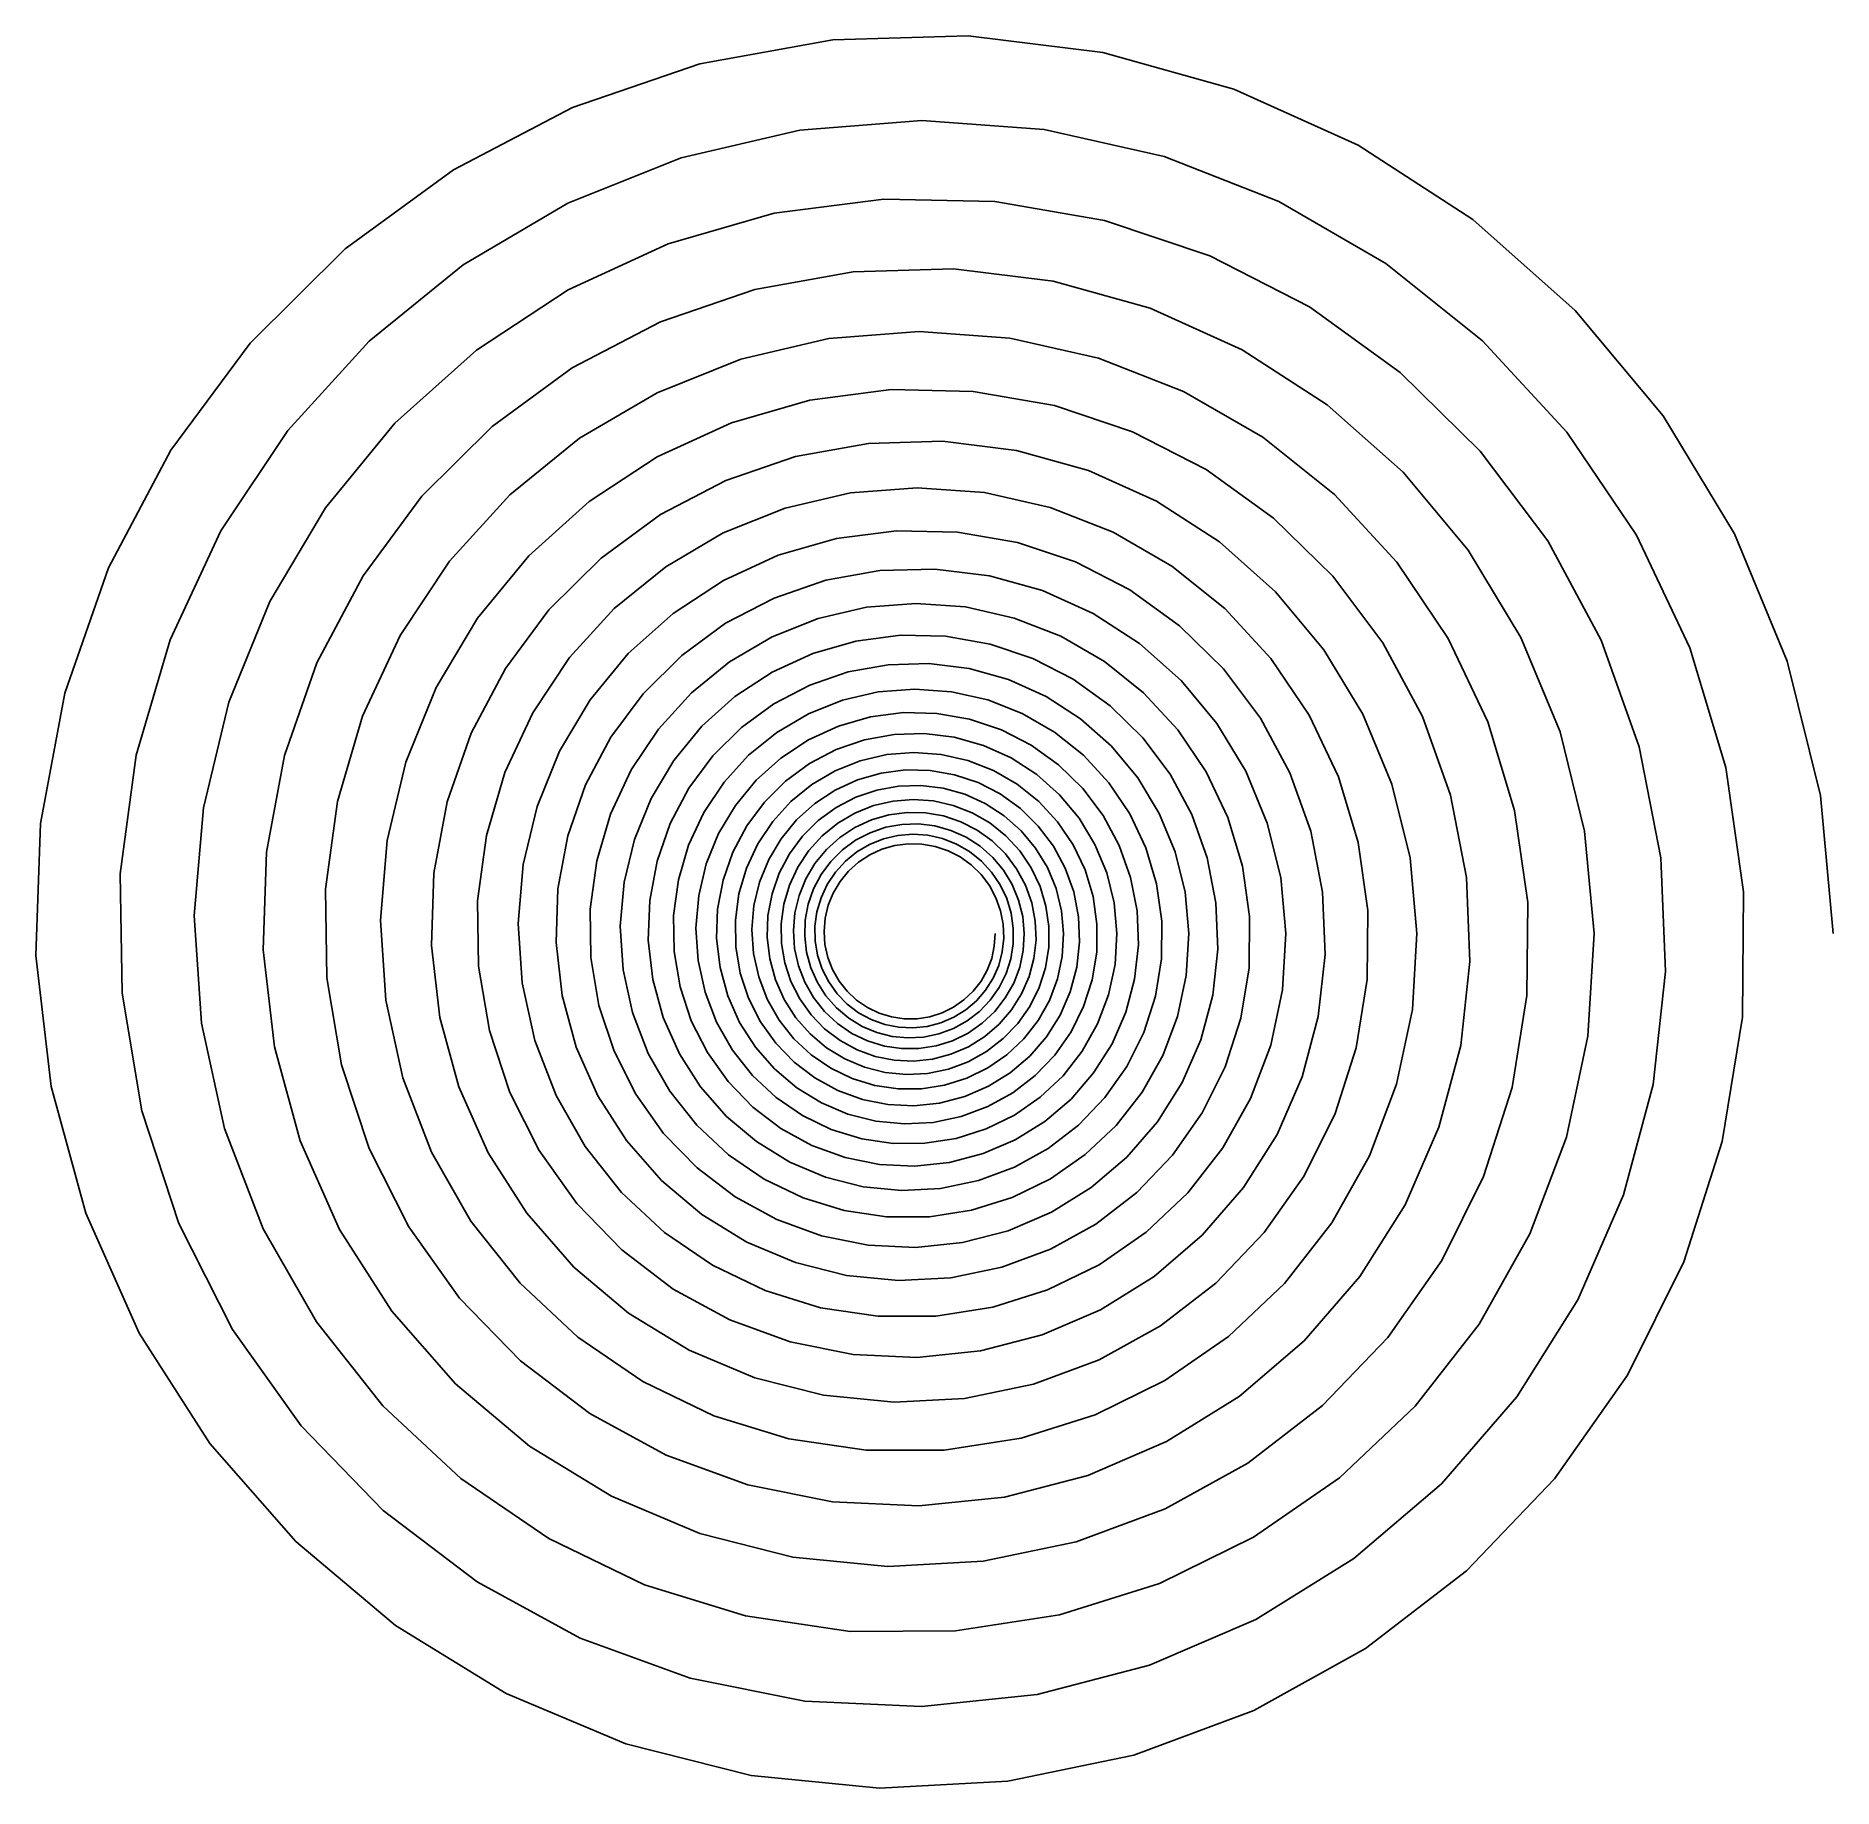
# Model space of a CAD drawing. Header units: metres. Extents: x 392 to 819, y 197 to 614.
import ezdxf

# ---------------------------------------------------------------- set-up
doc = ezdxf.new("R2010")
doc.units = ezdxf.units.M

msp = doc.modelspace()

# ---------------------------------------------------------------- linework, layer by layer
for p, q in [((581.24536, 612.65674), (549.6329, 606.9282)), ((613.4369, 613.5735), (581.24536, 612.65674)), ((645.4777, 609.63434), (613.4369, 613.5735)), ((676.638, 600.9056), (645.4777, 609.63434)), ((549.6329, 606.9282), (519.3126, 596.54065)), ((706.20435, 587.5628), (676.638, 600.9056)), ((519.3126, 596.54065), (490.96518, 581.7517)), ((573.40686, 591.14795), (545.1252, 584.5398)), ((602.4298, 593.438), (573.40686, 591.14795)), ((631.53735, 591.337), (602.4298, 593.438)), ((660.0673, 584.8716), (631.53735, 591.337)), ((733.4963, 569.8874), (706.20435, 587.5628)), ((490.96518, 581.7517), (465.22296, 562.91736)), ((545.1252, 584.5398), (518.22217, 573.78394)), ((687.36786, 574.16797), (660.0673, 584.8716)), ((518.22217, 573.78394), (493.30002, 559.1438)), ((593.4057, 574.75836), (567.3061, 571.37225)), ((619.78125, 574.18384), (593.4057, 574.75836)), ((645.83374, 569.6426), (619.78125, 574.18384)), ((712.81165, 559.44916), (687.36786, 574.16797)), ((567.3061, 571.37225), (542.0719, 564.12115)), ((670.9686, 561.21893), (645.83374, 569.6426)), ((757.88165, 548.26074), (733.4963, 569.8874)), ((465.22296, 562.91736), (442.65662, 540.48364)), ((542.0719, 564.12115), (518.2706, 553.1878)), ((694.6096, 549.0858), (670.9686, 561.21893)), ((493.30002, 559.1438), (470.91388, 540.9695)), ((586.1071, 557.48315), (562.6964, 553.24023)), ((609.9467, 558.16266), (586.1071, 557.48315)), ((633.6748, 555.2461), (609.9467, 558.16266)), ((735.8107, 541.031), (712.81165, 559.44916)), ((518.2706, 553.1878), (496.4345, 538.8375)), ((562.6964, 553.24023), (540.24286, 545.5471)), ((656.75085, 548.7826), (633.6748, 555.2461)), ((678.6466, 538.90204), (656.75085, 548.7826)), ((716.2113, 533.50165), (694.6096, 549.0858)), ((778.7916, 523.15594), (757.88165, 548.26074)), ((540.24286, 545.5471), (519.2503, 534.59454)), ((601.79504, 543.2511), (580.302, 541.55457)), ((623.3507, 541.6958), (601.79504, 543.2511)), ((442.65662, 540.48364), (423.76196, 514.97577)), ((470.91388, 540.9695), (451.55862, 519.6897)), ((496.4345, 538.8375), (477.04855, 521.4116)), ((580.302, 541.55457), (559.35815, 536.6602)), ((644.4789, 536.9085), (623.3507, 541.6958)), ((698.8578, 525.8131), (678.6466, 538.90204)), ((755.83, 519.3146), (735.8107, 541.031)), ((519.2503, 534.59454), (500.1872, 520.6462)), ((559.35815, 536.6602), (539.4351, 528.6943)), ((664.69666, 528.9825), (644.4789, 536.9085)), ((735.2726, 514.8042), (716.2113, 533.50165)), ((539.4351, 528.6943), (520.9793, 517.85187)), ((575.7844, 526.9094), (557.0976, 521.53906)), ((595.11285, 529.4176), (575.7844, 526.9094)), ((614.64514, 528.99274), (595.11285, 529.4176)), ((633.93823, 525.6304), (614.64514, 528.99274)), ((683.5394, 518.08307), (664.69666, 528.9825)), ((652.55237, 519.3927), (633.93823, 525.6304)), ((716.91693, 509.79785), (698.8578, 525.8131)), ((795.7336, 495.12756), (778.7916, 523.15594)), ((451.55862, 519.6897), (435.65805, 495.8012)), ((477.04855, 521.4116), (460.54028, 501.31967)), ((500.1872, 520.6462), (483.476, 504.0323)), ((520.9793, 517.85187), (504.40164, 504.39233)), ((557.0976, 521.53906), (539.4715, 513.4418)), ((670.0598, 510.4082), (652.55237, 519.3927)), ((700.5717, 504.44406), (683.5394, 518.08307)), ((772.3995, 494.77835), (755.83, 519.3146)), ((423.76196, 514.97577), (408.94928, 486.98627)), ((539.4715, 513.4418), (523.3012, 502.8142)), ((572.37714, 513.48315), (555.74915, 507.78638)), ((589.7134, 516.6248), (572.37714, 513.48315)), ((607.3676, 517.12775), (589.7134, 516.6248)), ((624.9393, 514.9677), (607.3676, 517.12775)), ((642.0281, 510.181), (624.9393, 514.9677)), ((751.3473, 493.40408), (735.2726, 514.8042)), ((658.24274, 502.8639), (642.0281, 510.181)), ((686.0577, 498.86755), (670.0598, 510.4082)), ((732.4024, 491.20676), (716.91693, 509.79785)), ((555.74915, 507.78638), (540.203, 499.67587)), ((585.42377, 504.8302), (569.9136, 501.2074)), ((601.34045, 506.08487), (585.42377, 504.8302)), ((617.3033, 504.9315), (601.34045, 506.08487)), ((632.9492, 501.38467), (617.3033, 504.9315)), ((460.54028, 501.31967), (447.26947, 479.02927)), ((483.476, 504.0323), (469.484, 485.1419)), ((504.40164, 504.39233), (490.06873, 488.63327)), ((523.3012, 502.8142), (508.94513, 489.9088)), ((569.9136, 501.2074), (555.15906, 495.30988)), ((647.9208, 495.5136), (632.9492, 501.38467)), ((673.21014, 493.17075), (658.24274, 502.8639)), ((715.3976, 488.36237), (700.5717, 504.44406)), ((540.203, 499.67587), (526.0857, 489.34686)), ((700.17377, 485.02173), (686.0577, 498.86755)), ((435.65805, 495.8012), (423.5558, 469.85767)), ((555.15906, 495.30988), (541.49084, 487.28214)), ((582.08575, 493.9867), (568.24634, 490.01245)), ((596.3991, 495.8413), (582.08575, 493.9867)), ((610.8637, 495.5239), (596.3991, 495.8413)), ((625.15076, 493.0312), (610.8637, 495.5239)), ((638.9343, 488.40936), (625.15076, 493.0312)), ((661.87354, 487.44098), (647.9208, 495.5136)), ((686.5837, 481.31064), (673.21014, 493.17075)), ((764.0552, 469.77527), (751.3473, 493.40408)), ((785.1255, 467.967), (772.3995, 494.77835)), ((808.30286, 464.79938), (795.7336, 495.12756)), ((490.06873, 488.63327), (478.29404, 470.94223)), ((508.94513, 489.9088), (496.72043, 475.02942)), ((526.0857, 489.34686), (513.71, 477.04388)), ((568.24634, 490.01245), (555.19244, 484.01868)), ((651.8983, 481.75342), (638.9343, 488.40936)), ((674.4859, 477.3394), (661.87354, 487.44098)), ((727.66876, 470.19232), (715.3976, 488.36237)), ((744.94934, 470.4505), (732.4024, 491.20676)), ((408.94928, 486.98627), (398.5345, 457.16092)), ((469.484, 485.1419), (458.51514, 464.41412)), ((541.49084, 487.28214), (529.2132, 477.31616)), ((555.19244, 484.01868), (543.2159, 476.15088)), ((579.56335, 484.04504), (567.2485, 479.82916)), ((592.4026, 486.36865), (579.56335, 484.04504)), ((605.4766, 486.738), (592.4026, 486.36865)), ((618.489, 485.1353), (605.4766, 486.738)), ((631.1433, 481.5875), (618.489, 485.1353)), ((712.0784, 469.1742), (700.17377, 485.02173)), ((447.26947, 479.02927), (437.52136, 455.05585)), ((567.2485, 479.82916), (555.7343, 473.82556)), ((643.14984, 476.16595), (631.1433, 481.5875)), ((663.74365, 473.20502), (651.8983, 481.75342)), ((698.0513, 467.5431), (686.5837, 481.31064)), ((496.72043, 475.02942), (486.89313, 458.52167)), ((513.71, 477.04388), (503.34793, 463.05505)), ((529.2132, 477.31616), (518.59784, 465.64725)), ((543.2159, 476.15088), (532.58276, 466.59613)), ((577.7371, 474.9547), (566.8096, 470.58987)), ((589.2239, 477.6349), (577.7371, 474.9547)), ((601.0112, 478.56125), (589.2239, 477.6349)), ((612.83234, 477.7043), (601.0112, 478.56125)), ((624.4184, 475.07495), (612.83234, 477.7043)), ((635.50433, 470.72464), (624.4184, 475.07495)), ((654.23206, 468.98526), (643.14984, 476.16595)), ((685.464, 465.4292), (674.4859, 477.3394)), ((478.29404, 470.94223), (469.33215, 451.7293)), ((555.7343, 473.82556), (545.27795, 466.17883)), ((566.8096, 470.58987), (556.68616, 464.64728)), ((597.3501, 470.9762), (586.74976, 469.60522)), ((608.0619, 470.73862), (597.3501, 470.9762)), ((618.6418, 468.8901), (608.0619, 470.73862)), ((645.83594, 464.74384), (635.50433, 470.72464)), ((674.1955, 462.94952), (663.74365, 473.20502)), ((754.2582, 447.99103), (744.94934, 470.4505)), ((423.5558, 469.85767), (415.5075, 442.45627)), ((532.58276, 466.59613), (523.52747, 455.579)), ((545.27795, 466.17883), (536.11096, 457.06995)), ((576.50024, 466.66446), (566.8321, 462.22803)), ((586.74976, 469.60522), (576.50024, 466.66446)), ((628.84845, 465.46503), (618.6418, 468.8901)), ((664.1338, 460.19992), (654.23206, 468.98526)), ((707.3428, 452.17215), (698.0513, 467.5431)), ((721.48987, 451.6761), (712.0784, 469.1742)), ((737.0936, 450.3374), (727.66876, 470.19232)), ((773.0909, 444.44473), (764.0552, 469.77527)), ((793.69995, 439.4798), (785.1255, 467.967)), ((458.51514, 464.41412), (450.80298, 442.32657)), ((503.34793, 463.05505), (495.2244, 447.70526)), ((518.59784, 465.64725), (509.8766, 452.5473)), ((556.68616, 464.64728), (547.59216, 457.2691)), ((566.8321, 462.22803), (557.9615, 456.40353)), ((584.87054, 462.24103), (575.75, 459.11948)), ((594.37885, 463.961), (584.87054, 462.24103)), ((604.06134, 464.23373), (594.37885, 463.961)), ((613.69763, 463.04602), (604.06134, 464.23373)), ((623.06903, 460.41766), (613.69763, 463.04602)), ((638.44775, 460.53366), (628.84845, 465.46503)), ((655.1743, 457.2609), (645.83594, 464.74384)), ((683.0093, 451.2121), (674.1955, 462.94952)), ((694.5501, 451.97266), (685.464, 465.4292)), ((816.1924, 432.85043), (808.30286, 464.79938)), ((486.89313, 458.52167), (479.67474, 440.7681)), ((575.75, 459.11948), (567.2229, 454.67413)), ((592.01404, 457.49194), (583.5072, 455.50616)), ((600.7431, 458.17883), (592.01404, 457.49194)), ((609.49774, 457.545), (600.7431, 458.17883)), ((618.078, 455.59863), (609.49774, 457.545)), ((631.96014, 456.4019), (623.06903, 460.41766)), ((647.2184, 454.20102), (638.44775, 460.53366)), ((672.6238, 450.00232), (664.1338, 460.19992)), ((398.5345, 457.16092), (392.73236, 426.184)), ((437.52136, 455.05585), (431.49976, 429.9505)), ((523.52747, 455.579), (516.24744, 443.35596)), ((536.11096, 457.06995), (528.43506, 446.71252)), ((547.59216, 457.2691), (539.7287, 448.6293)), ((557.9615, 456.40353), (550.08545, 449.3296)), ((567.2229, 454.67413), (559.4786, 449.01154)), ((583.5072, 455.50616), (575.41516, 452.27292)), ((626.28864, 452.37744), (618.078, 455.59863)), ((640.1672, 451.08295), (631.96014, 456.4019)), ((654.9567, 446.60446), (647.2184, 454.20102)), ((663.3021, 448.43884), (655.1743, 457.2609)), ((469.33215, 451.7293), (463.37262, 431.43692)), ((509.8766, 452.5473), (503.23822, 438.3201)), ((550.08545, 449.3296), (543.3776, 441.17236)), ((559.4786, 449.01154), (552.6895, 442.2664)), ((575.41516, 452.27292), (567.91833, 447.87106)), ((582.58325, 449.36365), (575.4244, 446.0762)), ((590.17334, 451.54364), (582.58325, 449.36365)), ((598.0232, 452.5611), (590.17334, 451.54364)), ((605.95624, 452.38727), (598.0232, 452.5611)), ((613.7916, 451.02045), (605.95624, 452.38727)), ((621.3512, 448.48584), (613.7916, 451.02045)), ((633.9401, 447.94897), (626.28864, 452.37744)), ((647.49927, 444.57617), (640.1672, 451.08295)), ((679.502, 438.61774), (672.6238, 450.00232)), ((689.97656, 438.25275), (683.0093, 451.2121)), ((701.5284, 437.26862), (694.5501, 451.97266)), ((714.2362, 435.54034), (707.3428, 452.17215)), ((728.1819, 432.91772), (721.48987, 451.6761)), ((743.4441, 429.2413), (737.0936, 450.3374)), ((495.2244, 447.70526), (489.51273, 431.34866)), ((528.43506, 446.71252), (522.41644, 435.34662)), ((539.7287, 448.6293), (533.2679, 438.9296)), ((567.91833, 447.87106), (561.1844, 442.40637)), ((575.4244, 446.0762), (568.85614, 441.76077)), ((588.7821, 446.08942), (582.02856, 443.77576)), ((595.8231, 447.3653), (588.7821, 446.08942)), ((602.9935, 447.5694), (595.8231, 447.3653)), ((610.1299, 446.69193), (602.9935, 447.5694)), ((617.0705, 444.74756), (610.1299, 446.69193)), ((623.65576, 441.77563), (617.0705, 444.74756)), ((628.46094, 444.83575), (621.3512, 448.48584)), ((634.9576, 440.14752), (628.46094, 444.83575)), ((640.85645, 442.40768), (633.9401, 447.94897)), ((661.48175, 437.91074), (654.9567, 446.60446)), ((670.0285, 438.472), (663.3021, 448.43884)), ((760.1013, 424.3312), (754.2582, 447.99103)), ((415.5075, 442.45627), (411.6762, 414.22467)), ((450.80298, 442.32657), (446.50684, 419.38632)), ((479.67474, 440.7681), (475.21597, 422.17587)), ((516.24744, 443.35596), (510.8991, 430.20963)), ((543.3776, 441.17236), (537.98425, 432.12183)), ((552.6895, 442.2664), (547.0042, 434.59595)), ((561.1844, 442.40637), (555.3615, 436.0071)), ((568.85614, 441.76077), (563.025, 436.52045)), ((575.7148, 440.48187), (569.98096, 436.2867)), ((582.02856, 443.77576), (575.7148, 440.48187)), ((587.774, 441.10162), (581.7821, 438.70544)), ((594.0733, 442.57407), (587.774, 441.10162)), ((600.5375, 443.08466), (594.0733, 442.57407)), ((607.02094, 442.61722), (600.5375, 443.08466)), ((613.3755, 441.17773), (607.02094, 442.61722)), ((619.4566, 438.79407), (613.3755, 441.17773)), ((629.7347, 437.83847), (623.65576, 441.77563)), ((646.876, 435.8749), (640.85645, 442.40768)), ((653.786, 437.02322), (647.49927, 444.57617)), ((778.2311, 417.98093), (773.0909, 444.44473)), ((503.23822, 438.3201), (498.8231, 423.29324)), ((533.2679, 438.9296), (528.34937, 428.3947)), ((563.025, 436.52045), (558.059, 430.47784)), ((569.98096, 436.2867), (564.9548, 431.29007)), ((581.7821, 438.70544), (576.23126, 435.444)), ((587.09106, 436.55255), (581.79034, 434.11646)), ((592.7115, 438.16864), (587.09106, 436.55255)), ((598.5245, 438.92383), (592.7115, 438.16864)), ((604.39935, 438.79688), (598.5245, 438.92383)), ((610.20215, 437.78638), (604.39935, 438.79688)), ((615.801, 435.91104), (610.20215, 437.78638)), ((625.1239, 435.51624), (619.4566, 438.79407)), ((635.1659, 433.02148), (629.7347, 437.83847)), ((640.6897, 434.52332), (634.9576, 440.14752)), ((658.8787, 428.59174), (653.786, 437.02322)), ((666.6391, 428.31244), (661.48175, 437.91074)), ((675.19366, 427.5816), (670.0285, 438.472)), ((684.6042, 426.2995), (679.502, 438.61774)), ((694.9297, 424.36084), (689.97656, 438.25275)), ((706.2298, 421.64563), (701.5284, 437.26862)), ((797.9076, 409.95697), (793.69995, 439.4798)), ((522.41644, 435.34662), (518.1838, 423.23468)), ((537.98425, 432.12183), (534.0211, 422.38666)), ((547.0042, 434.59595), (542.5467, 426.1791)), ((555.3615, 436.0071), (550.5778, 428.8234)), ((576.23126, 435.444), (571.2456, 431.3956)), ((581.79034, 434.11646), (576.9271, 430.9192)), ((586.6816, 432.4143), (582.00635, 429.97348)), ((591.6821, 434.12912), (586.6816, 432.4143)), ((596.89636, 435.0756), (591.6821, 434.12912)), ((600.38855, 431.9066), (595.60156, 431.52704)), ((602.2061, 435.22833), (596.89636, 435.0756)), ((605.18994, 431.56186), (600.38855, 431.9066)), ((607.49146, 434.58008), (602.2061, 435.22833)), ((612.63153, 433.1418), (607.49146, 434.58008)), ((617.50916, 430.9423), (612.63153, 433.1418)), ((621.06696, 433.20953), (615.801, 435.91104)), ((625.8791, 429.73907), (621.06696, 433.20953)), ((630.247, 431.41412), (625.1239, 435.51624)), ((639.82324, 427.4295), (635.1659, 433.02148)), ((645.5236, 428.08603), (640.6897, 434.52332)), ((651.858, 428.4939), (646.876, 435.8749)), ((718.5634, 418.01923), (714.2362, 435.54034)), ((731.98914, 413.31985), (728.1819, 432.91772)), ((819.2, 400), (816.1924, 432.85043)), ((431.49976, 429.9505), (429.32324, 404.28717)), ((463.37262, 431.43692), (460.536, 410.52985)), ((489.51273, 431.34866), (486.3307, 414.3605)), ((510.8991, 430.20963), (507.59433, 416.44214)), ((528.34937, 428.3947), (525.07715, 417.2673)), ((550.5778, 428.8234), (546.93616, 421.02094)), ((558.059, 430.47784), (554.067, 423.77423)), ((564.9548, 431.29007), (560.74615, 425.60846)), ((571.2456, 431.3956), (566.9349, 426.65533)), ((576.9271, 430.9192), (572.61005, 427.03717)), ((582.00635, 429.97348), (577.7613, 426.86563)), ((586.5001, 428.65942), (582.3902, 426.24292)), ((590.93695, 430.43524), (586.5001, 428.65942)), ((594.59406, 428.26428), (590.4322, 427.06625)), ((595.60156, 431.52704), (590.93695, 430.43524)), ((598.89874, 428.82483), (594.59406, 428.26428)), ((603.24945, 428.7321), (598.89874, 428.82483)), ((607.54694, 427.98508), (603.24945, 428.7321)), ((609.8962, 430.49722), (605.18994, 431.56186)), ((611.69354, 426.5975), (607.54694, 427.98508)), ((614.4001, 428.73334), (609.8962, 430.49722)), ((618.5977, 426.3072), (614.4001, 428.73334)), ((622.01154, 428.02814), (617.50916, 430.9423)), ((626.0349, 424.4619), (622.01154, 428.02814)), ((630.12524, 425.57532), (625.8791, 429.73907)), ((634.70624, 426.5776), (630.247, 431.41412)), ((649.34467, 420.9789), (645.5236, 428.08603)), ((655.6836, 420.42926), (651.858, 428.4939)), ((662.65625, 419.46854), (658.8787, 428.59174)), ((670.3047, 418.02414), (666.6391, 428.31244)), ((678.67255, 416.01144), (675.19366, 427.5816)), ((746.5608, 407.37814), (743.4441, 429.2413)), ((392.73236, 426.184), (391.65222, 394.76254)), ((498.8231, 423.29324), (496.72052, 407.8109)), ((542.5467, 426.1791), (539.41156, 417.2093)), ((554.067, 423.77423), (551.1342, 416.56396)), ((560.74615, 425.60846), (557.447, 419.37436)), ((566.9349, 426.65533), (563.3939, 421.33435)), ((572.61005, 427.03717), (568.9338, 422.56122)), ((577.7613, 426.86563), (574.0401, 423.16403)), ((582.3902, 426.24292), (578.6989, 423.24377)), ((586.50726, 425.26102), (582.9065, 422.8922)), ((590.4322, 427.06625), (586.50726, 425.26102)), ((590.1298, 424.0016), (586.66815, 422.19296)), ((593.8329, 425.27264), (590.1298, 424.0016)), ((596.7358, 423.34647), (593.2816, 422.5369)), ((597.69366, 425.9746), (593.8329, 425.27264)), ((600.2809, 423.6286), (596.7358, 423.34647)), ((601.626, 426.08893), (597.69366, 425.9746)), ((603.8363, 423.3744), (600.2809, 423.6286)), ((605.54016, 425.61002), (601.626, 426.08893)), ((607.3219, 422.58698), (603.8363, 423.3744)), ((609.34717, 424.54596), (605.54016, 425.61002)), ((612.9594, 422.91833), (609.34717, 424.54596)), ((615.5939, 424.59805), (611.69354, 426.5975)), ((619.1583, 422.02905), (615.5939, 424.59805)), ((622.3926, 423.2705), (618.5977, 426.3072)), ((629.48517, 420.32178), (626.0349, 424.4619)), ((633.7065, 420.80923), (630.12524, 425.57532)), ((638.3973, 421.11267), (634.70624, 426.5776)), ((643.5965, 421.18668), (639.82324, 427.4295)), ((687.80566, 413.32343), (684.6042, 426.2995)), ((697.74664, 409.8473), (694.9297, 424.36084)), ((762.3292, 400.00372), (760.1013, 424.3312)), ((446.50684, 419.38632), (445.70758, 396.117)), ((475.21597, 422.17587), (473.60474, 403.17102)), ((518.1838, 423.23468), (515.82434, 410.65463)), ((534.0211, 422.38666), (531.5714, 412.19168)), ((546.93616, 421.02094), (544.514, 412.78015)), ((557.447, 419.37436), (555.12726, 412.73105)), ((563.3939, 421.33435), (560.6988, 415.55542)), ((568.9338, 422.56122), (565.97894, 417.59595)), ((574.0401, 423.16403), (570.9248, 418.95575)), ((575.5076, 419.73242), (572.88654, 415.79114)), ((578.6989, 423.24377), (575.5076, 419.73242)), ((579.71014, 420.01627), (576.98895, 416.7011)), ((582.9065, 422.8922), (579.71014, 420.01627)), ((583.525, 419.89038), (580.7703, 417.14862)), ((586.66815, 422.19296), (583.525, 419.89038)), ((586.95337, 419.43048), (584.22034, 417.20856)), ((589.99615, 421.22076), (586.95337, 419.43048)), ((593.2816, 422.5369), (589.99615, 421.22076)), ((592.9124, 420.04324), (590.00604, 418.70612)), ((595.994, 420.93073), (592.9124, 420.04324)), ((599.1817, 421.3462), (595.994, 420.93073)), ((602.40326, 421.27798), (599.1817, 421.3462)), ((605.58606, 420.7252), (602.40326, 421.27798)), ((608.6567, 419.69818), (605.58606, 420.7252)), ((610.65765, 421.28174), (607.3219, 422.58698)), ((611.54517, 418.21802), (608.6567, 419.69818)), ((613.76697, 419.48584), (610.65765, 421.28174)), ((616.29456, 420.76117), (612.9594, 422.91833)), ((616.57764, 417.2381), (613.76697, 419.48584)), ((619.27484, 418.12106), (616.29456, 420.76117)), ((622.3037, 418.9465), (619.1583, 422.02905)), ((625.6959, 419.68976), (622.3926, 423.2705)), ((628.43054, 415.64352), (625.6959, 419.68976)), ((632.2809, 415.69946), (629.48517, 420.32178)), ((636.5377, 415.54688), (633.7065, 420.80923)), ((641.2321, 415.1412), (638.3973, 421.11267)), ((646.396, 414.43127), (643.5965, 421.18668)), ((652.0613, 413.35974), (649.34467, 420.9789)), ((658.26056, 411.86044), (655.6836, 420.42926)), ((665.02594, 409.85876), (662.65625, 419.46854)), ((708.5365, 405.4548), (706.2298, 421.64563)), ((507.59433, 416.44214), (506.39813, 402.36865)), ((525.07715, 417.2673), (523.5174, 405.8022)), ((539.41156, 417.2093), (537.6638, 407.89316)), ((551.1342, 416.56396), (549.3223, 409.0135)), ((560.6988, 415.55542), (558.90686, 409.45215)), ((565.97894, 417.59595), (563.80865, 412.25574)), ((570.9248, 418.95575), (568.48285, 414.3381)), ((572.88654, 415.79114), (570.89197, 411.51096)), ((576.98895, 416.7011), (574.8017, 413.02325)), ((580.7703, 417.14862), (578.4641, 414.03134)), ((584.22034, 417.20856), (581.8578, 414.60748)), ((584.9731, 414.82184), (582.95807, 412.3666)), ((587.33966, 416.95163), (584.9731, 414.82184)), ((590.00604, 418.70612), (587.33966, 416.95163)), ((614.1849, 416.31616), (611.54517, 418.21802)), ((616.5145, 414.0339), (614.1849, 416.31616)), ((619.02484, 414.58698), (616.57764, 417.2381)), ((621.8308, 415.05585), (619.27484, 418.12106)), ((623.9021, 411.63358), (621.8308, 415.05585)), ((624.95685, 415.41776), (622.3037, 418.9465)), ((627.0547, 411.52133), (624.95685, 415.41776)), ((630.53125, 411.22195), (628.43054, 415.64352)), ((634.3555, 410.69736), (632.2809, 415.69946)), ((638.5512, 409.90506), (636.5377, 415.54688)), ((643.1424, 408.7961), (641.2321, 415.1412)), ((672.38824, 407.2756), (670.3047, 418.02414)), ((680.378, 404.02087), (678.67255, 416.01144)), ((720.2134, 400.0037), (718.5634, 418.01923)), ((779.3401, 390.9803), (778.2311, 417.98093)), ((411.6762, 414.22467), (412.12845, 385.80624)), ((460.536, 410.52985), (460.87152, 389.48453)), ((486.3307, 414.3605), (485.7382, 397.129)), ((515.82434, 410.65463), (515.38257, 397.89355)), ((531.5714, 412.19168), (530.6832, 401.76892)), ((544.514, 412.78015), (543.36, 404.28903)), ((555.12726, 412.73105), (553.835, 405.83157)), ((563.80865, 412.25574), (562.4685, 406.66382)), ((568.48285, 414.3381), (566.76654, 409.41812)), ((570.89197, 411.51096), (569.5663, 406.99075)), ((574.8017, 413.02325), (573.1957, 409.06805)), ((576.65674, 410.61118), (575.3867, 406.9671)), ((578.4641, 414.03134), (576.65674, 410.61118)), ((579.9175, 411.68805), (578.44147, 408.51822)), ((581.8578, 414.60748), (579.9175, 411.68805)), ((582.95807, 412.3666), (581.3387, 409.64313)), ((618.4798, 411.42105), (616.5145, 414.0339)), ((620.0338, 408.53598), (618.4798, 411.42105)), ((621.0509, 411.5911), (619.02484, 414.58698)), ((622.6076, 408.31702), (621.0509, 411.5911)), ((625.43964, 407.92972), (623.9021, 411.63358)), ((628.547, 407.34372), (627.0547, 411.52133)), ((631.9473, 406.5235), (630.53125, 411.22195)), ((635.6582, 405.42798), (634.3555, 410.69736)), ((648.15295, 407.31528), (646.396, 414.43127)), ((653.6061, 405.40024), (652.0613, 413.35974)), ((659.524, 402.98083), (658.26056, 411.86044)), ((689.02435, 399.9817), (687.80566, 413.32343)), ((732.811, 393.3245), (731.98914, 413.31985)), ((496.72052, 407.8109), (496.967, 392.2259)), ((537.6638, 407.89316), (537.33624, 398.44247)), ((549.3223, 409.0135), (548.6669, 401.2947)), ((558.90686, 409.45215), (558.05414, 403.1638)), ((562.4685, 406.66382), (561.9848, 400.94748)), ((566.76654, 409.41812), (565.8111, 404.30814)), ((569.5663, 406.99075), (568.93616, 402.3337)), ((573.1957, 409.06805), (572.20447, 404.92642)), ((575.3867, 406.9671), (574.68036, 403.18307)), ((578.44147, 408.51822), (577.4607, 405.17032)), ((580.14966, 406.7143), (579.4157, 403.6472)), ((581.3387, 409.64313), (580.14966, 406.7143)), ((621.13947, 405.44278), (620.0338, 408.53598)), ((623.65717, 404.83823), (622.6076, 408.31702)), ((626.4056, 404.02756), (625.43964, 407.92972)), ((629.39685, 402.9791), (628.547, 407.34372)), ((632.64307, 401.65417), (631.9473, 406.5235)), ((639.69696, 404.011), (638.5512, 409.90506)), ((644.08, 402.22058), (643.1424, 408.7961)), ((648.82263, 399.99814), (648.15295, 407.31528)), ((665.92725, 399.97787), (665.02594, 409.85876)), ((672.8346, 396.30972), (672.38824, 407.2756)), ((698.3527, 395.03973), (697.74664, 409.8473)), ((746.35724, 385.24176), (746.5608, 407.37814)), ((797.63184, 380.06525), (797.9076, 409.95697)), ((429.32324, 404.28717), (431.02258, 378.64996)), ((473.60474, 403.17102), (474.86377, 384.18546)), ((506.39813, 402.36865), (507.32745, 388.30865)), ((523.5174, 405.8022), (523.69727, 394.26062)), ((543.36, 404.28903), (543.4944, 395.7419)), ((553.835, 405.83157), (553.5945, 398.83276)), ((558.05414, 403.1638), (558.1555, 396.8342)), ((565.8111, 404.30814), (565.6345, 399.12537)), ((568.93616, 402.3337), (569.01263, 397.64633)), ((572.20447, 404.92642), (571.84753, 400.69348)), ((574.68036, 403.18307), (574.5508, 399.3447)), ((577.4607, 405.17032), (576.99506, 401.72137)), ((579.4157, 403.6472), (579.1516, 400.51245)), ((621.7694, 402.21082), (621.13947, 405.44278)), ((621.9071, 398.913), (621.7694, 402.21082)), ((624.1736, 401.2322), (623.65717, 404.83823)), ((626.77527, 400.01492), (626.4056, 404.02756)), ((629.5817, 398.5254), (629.39685, 402.9791)), ((636.15576, 400.0094), (635.6582, 405.42798)), ((639.9449, 397.99692), (639.69696, 404.011)), ((644.019, 395.56253), (644.08, 402.22058)), ((653.9385, 397.27908), (653.6061, 405.40024)), ((659.4389, 393.9902), (659.524, 402.98083)), ((680.2625, 391.88104), (680.378, 404.02087)), ((708.3844, 389.06186), (708.5365, 405.4548)), ((515.38257, 397.89355), (516.85925, 385.2414)), ((530.6832, 401.76892), (531.3692, 391.3566)), ((537.33624, 398.44247), (538.42944, 389.0728)), ((548.6669, 401.2947), (549.1772, 393.58398)), ((553.5945, 398.83276), (554.40625, 391.89392)), ((561.9848, 400.94748), (562.36444, 395.2374)), ((565.6345, 399.12537), (566.2372, 393.98697)), ((569.01263, 397.64633), (569.7906, 393.03455)), ((571.84753, 400.69348), (572.12994, 396.46475)), ((574.5508, 399.3447), (574.99817, 395.53958)), ((576.99506, 401.72137), (577.05273, 398.25)), ((577.05273, 398.25), (577.6298, 394.8352)), ((579.1516, 400.51245), (579.36084, 397.38116)), ((619.6519, 397.02267), (619.8285, 400.00848)), ((621.5469, 395.6237), (621.9071, 398.913)), ((624.1423, 397.58078), (624.1736, 401.2322)), ((626.53735, 395.98303), (626.77527, 400.01492)), ((629.09436, 394.08405), (629.5817, 398.5254)), ((632.59937, 396.7235), (632.64307, 401.65417)), ((635.8329, 394.56476), (636.15576, 400.0094)), ((639.285, 391.99976), (639.9449, 397.99692)), ((648.38446, 392.64618), (648.82263, 399.99814)), ((665.3326, 390.05038), (665.92725, 399.97787)), ((688.2231, 386.57605), (689.02435, 399.9817)), ((719.1357, 381.90125), (720.2134, 400.0037)), ((760.8737, 375.55896), (762.3292, 400.00372)), ((391.65222, 394.76254), (395.29587, 363.61035)), ((445.70758, 396.117), (448.40656, 373.04718)), ((485.7382, 397.129), (487.7362, 380.0447)), ((523.69727, 394.26062), (525.6043, 382.90436)), ((543.4944, 395.7419), (544.9079, 387.3318)), ((549.1772, 393.58398), (550.8361, 386.05515)), ((558.1555, 396.8342), (559.20416, 390.60638)), ((562.36444, 395.2374), (563.5946, 389.66226)), ((566.2372, 393.98697), (567.60156, 389.00964)), ((572.12994, 396.46475), (573.0422, 392.33633)), ((574.99817, 395.53958), (576.00977, 391.85376)), ((577.6298, 394.8352), (578.7109, 391.55344)), ((579.36084, 397.38116), (580.03644, 394.3242)), ((580.03644, 394.3242), (581.1609, 391.4104)), ((617.9667, 391.27786), (619.0273, 394.08994)), ((619.0273, 394.08994), (619.6519, 397.02267)), ((620.69464, 392.41846), (621.5469, 395.6237)), ((622.4416, 390.4731), (623.5614, 393.96683)), ((623.5614, 393.96683), (624.1423, 397.58078)), ((625.69434, 392.0227), (626.53735, 395.98303)), ((627.94244, 389.7557), (629.09436, 394.08405)), ((631.8136, 391.8439), (632.59937, 396.7235)), ((634.69293, 389.21735), (635.8329, 394.56476)), ((642.95593, 388.9737), (644.019, 395.56253)), ((653.0449, 389.18115), (653.9385, 397.27908)), ((658.0008, 385.09348), (659.4389, 393.9902)), ((671.62555, 385.37497), (672.8346, 396.30972)), ((696.72363, 380.2737), (698.3527, 395.03973)), ((460.87152, 389.48453), (464.35645, 368.77826)), ((496.967, 392.2259), (499.54575, 376.89166)), ((531.3692, 391.3566), (533.6064, 381.18942)), ((538.42944, 389.0728), (540.912, 379.99512)), ((554.40625, 391.89392), (556.2466, 385.1723)), ((559.20416, 390.60638), (561.1717, 384.62146)), ((563.5946, 389.66226), (565.6434, 384.34827)), ((569.7906, 393.03455), (571.24896, 388.6028)), ((573.0422, 392.33633), (574.56067, 388.4013)), ((576.00977, 391.85376), (577.55963, 388.37042)), ((578.7109, 391.55344), (580.26886, 388.47873)), ((581.1609, 391.4104), (582.7067, 388.70483)), ((616.4922, 388.6507), (617.9667, 391.27786)), ((617.59314, 386.54932), (619.36743, 389.3703)), ((619.36743, 389.3703), (620.69464, 392.41846)), ((620.8056, 387.17902), (622.4416, 390.4731)), ((624.2626, 388.22488), (625.69434, 392.0227)), ((626.1492, 385.63986), (627.94244, 389.7557)), ((630.2999, 387.12616), (631.8136, 391.8439)), ((632.758, 384.0898), (634.69293, 389.21735)), ((637.7278, 386.1555), (639.285, 391.99976)), ((646.84296, 385.42578), (648.38446, 392.64618)), ((650.9398, 381.28998), (653.0449, 389.18115)), ((663.24817, 380.301), (665.3326, 390.05038)), ((678.32, 379.8675), (680.2625, 391.88104)), ((730.61444, 373.3847), (732.811, 393.3245)), ((776.37317, 364.0548), (779.3401, 390.9803)), ((412.12845, 385.80624), (416.8334, 357.84555)), ((507.32745, 388.30865), (510.3511, 374.5808)), ((516.85925, 385.2414), (520.2118, 372.98413)), ((544.9079, 387.3318), (547.5623, 379.2493)), ((550.8361, 386.05515), (553.6005, 378.8786)), ((556.2466, 385.1723), (559.0692, 378.8184)), ((567.60156, 389.00964), (569.6933, 384.30487)), ((571.24896, 388.6028), (573.35156, 384.45026)), ((574.56067, 388.4013), (576.6478, 384.74817)), ((577.55963, 388.37042), (579.6105, 385.16684)), ((579.6105, 385.16684), (582.11334, 382.31458)), ((580.26886, 388.47873), (582.26636, 385.6797)), ((582.26636, 385.6797), (584.65564, 383.21866)), ((582.7067, 388.70483), (584.63666, 386.26828)), ((584.63666, 386.26828), (586.9052, 384.1544)), ((612.4365, 384.18848), (614.6353, 386.2691)), ((614.6353, 386.2691), (616.4922, 388.6507)), ((615.41, 384.0208), (617.59314, 386.54932)), ((618.68823, 384.16083), (620.8056, 387.17902)), ((622.27167, 384.67676), (624.2626, 388.22488)), ((623.7521, 381.8308), (626.1492, 385.63986)), ((628.08954, 382.67892), (630.2999, 387.12616)), ((635.30457, 380.5984), (637.7278, 386.1555)), ((640.9101, 382.60376), (642.95593, 388.9737)), ((644.22815, 378.50266), (646.84296, 385.42578)), ((655.23566, 376.49268), (658.0008, 385.09348)), ((668.78076, 374.7204), (671.62555, 385.37497)), ((685.41034, 373.41135), (688.2231, 386.57605)), ((705.7651, 372.83884), (708.3844, 389.06186)), ((742.822, 363.33456), (746.35724, 385.24176)), ((474.86377, 384.18546), (478.9509, 365.64862)), ((525.6043, 382.90436), (529.18713, 371.98972)), ((533.6064, 381.18942), (537.33636, 371.49753)), ((561.1717, 384.62146), (564.0093, 379.0132)), ((565.6434, 384.34827), (568.4606, 379.41397)), ((569.6933, 384.30487), (572.46124, 379.97836)), ((573.35156, 384.45026), (576.04755, 380.66998)), ((576.04755, 380.66998), (579.27325, 377.34546)), ((576.6478, 384.74817), (579.254, 381.45764)), ((579.254, 381.45764), (582.3177, 378.60287)), ((582.11334, 382.31458), (585.00934, 379.87656)), ((584.65564, 383.21866), (587.3812, 381.14926)), ((586.9052, 384.1544), (589.4594, 382.40945)), ((587.3812, 381.14926), (590.3795, 379.51672)), ((589.4594, 382.40945), (592.24005, 381.07123)), ((592.24005, 381.07123), (595.1831, 380.16803)), ((604.3052, 380.20068), (607.21313, 381.1175)), ((607.21313, 381.1175), (609.94385, 382.4575)), ((609.94385, 382.4575), (612.4365, 384.18848)), ((610.01605, 380.0691), (612.86566, 381.84372)), ((612.86566, 381.84372), (615.41, 384.0208)), ((613.2032, 379.225), (616.1353, 381.48862)), ((616.1353, 381.48862), (618.68823, 384.16083)), ((616.79535, 378.65045), (619.7645, 381.46054)), ((619.7645, 381.46054), (622.27167, 384.67676)), ((620.803, 378.41705), (623.7521, 381.8308)), ((625.2291, 378.60422), (628.08954, 382.67892)), ((630.0682, 379.2994), (632.758, 384.0898)), ((632.0661, 375.4558), (635.30457, 380.5984)), ((637.9235, 376.59933), (640.9101, 382.60376)), ((647.66547, 373.78702), (650.9398, 381.28998)), ((715.3417, 364.12347), (719.1357, 381.90125)), ((431.02258, 378.64996), (436.54077, 353.61902)), ((487.7362, 380.0447), (492.26712, 363.49426)), ((499.54575, 376.89166), (504.38715, 362.1543)), ((540.912, 379.99512), (544.7207, 371.41446)), ((547.5623, 379.2493), (551.3918, 371.67514)), ((553.6005, 378.8786), (557.4027, 372.21448)), ((559.0692, 378.8184), (562.8052, 372.97498)), ((564.0093, 379.0132), (567.64825, 373.90747)), ((568.4606, 379.41397), (571.9784, 374.96982)), ((572.46124, 379.97836), (575.8398, 376.12582)), ((579.27325, 377.34546), (582.95276, 374.5501)), ((582.3177, 378.60287), (585.76715, 376.2464)), ((585.00934, 379.87656), (588.2306, 377.90622)), ((585.76715, 376.2464), (589.52203, 374.43942)), ((588.2306, 377.90622), (591.7033, 376.4455)), ((590.3795, 379.51672), (593.5814, 378.35596)), ((591.7033, 376.4455), (595.3473, 375.52527)), ((593.5814, 378.35596), (596.91296, 377.69104)), ((595.1831, 380.16803), (598.2215, 379.71826)), ((596.91296, 377.69104), (600.29877, 377.53452)), ((598.2215, 379.71826), (601.2852, 379.72998)), ((600.29877, 377.53452), (603.6616, 377.88757)), ((601.2852, 379.72998), (604.3052, 380.20068)), ((603.6616, 377.88757), (606.92505, 378.73965)), ((606.4669, 376.12628), (609.9562, 377.42307)), ((606.92505, 378.73965), (610.01605, 380.0691)), ((609.74194, 374.5028), (613.42957, 376.3127)), ((609.9562, 377.42307), (613.2032, 379.225)), ((613.42957, 376.3127), (616.79535, 378.65045)), ((617.36615, 375.47787), (620.803, 378.41705)), ((621.78094, 374.99698), (625.2291, 378.60422)), ((626.6813, 374.95724), (630.0682, 379.2994)), ((634.0593, 371.0982), (637.9235, 376.59933)), ((640.594, 372.03503), (644.22815, 378.50266)), ((651.2004, 368.38583), (655.23566, 376.49268)), ((659.7145, 370.95343), (663.24817, 380.301)), ((674.5858, 368.2542), (678.32, 379.8675)), ((692.88556, 365.8855), (696.72363, 380.2737)), ((792.8572, 350.4833), (797.63184, 380.06525)), ((448.40656, 373.04718), (454.52588, 350.69836)), ((510.3511, 374.5808), (515.39056, 361.49448)), ((520.2118, 372.98413), (525.3552, 361.39746)), ((529.18713, 371.98972), (534.35645, 361.76178)), ((557.4027, 372.21448), (562.15125, 366.21194)), ((562.8052, 372.97498), (567.36584, 367.7714)), ((567.64825, 373.90747), (572.0027, 369.41693)), ((571.9784, 374.96982), (576.11426, 371.11365)), ((575.8398, 376.12582), (579.74915, 372.83264)), ((579.74915, 372.83264), (584.09863, 370.1704)), ((582.95276, 374.5501), (587.00085, 372.34442)), ((587.00085, 372.34442), (591.3238, 370.7758)), ((589.52203, 374.43942), (593.4966, 373.21982)), ((593.4966, 373.21982), (597.5994, 372.6126)), ((595.3473, 375.52527), (599.0792, 375.16382)), ((597.5994, 372.6126), (601.73694, 372.62866)), ((599.0792, 375.16382), (602.8137, 375.36658)), ((601.73694, 372.62866), (605.8153, 373.26456)), ((602.8137, 375.36658), (606.4669, 376.12628)), ((605.8153, 373.26456), (609.74194, 374.5028)), ((609.3429, 371.28854), (613.5177, 373.08273)), ((613.5177, 373.08273), (617.36615, 375.47787)), ((617.82025, 371.94122), (621.78094, 374.99698)), ((622.67065, 371.16388), (626.6813, 374.95724)), ((628.0825, 370.8473), (632.0661, 375.4558)), ((636.0188, 366.173), (640.594, 372.03503)), ((643.29034, 366.8441), (647.66547, 373.78702)), ((664.3571, 364.58975), (668.78076, 374.7204)), ((680.6405, 360.78857), (685.41034, 373.41135)), ((700.7265, 357.15616), (705.7651, 372.83884)), ((725.43494, 353.95453), (730.61444, 373.3847)), ((755.7502, 351.5526), (760.8737, 375.55896)), ((464.35645, 368.77826), (470.89667, 348.87836)), ((537.33636, 371.49753), (542.4679, 362.49716)), ((544.7207, 371.41446), (549.7634, 363.52194)), ((551.3918, 371.67514), (556.3036, 364.77917)), ((567.36584, 367.7714), (572.6435, 363.32294)), ((572.0027, 369.41693), (576.97015, 365.64078)), ((576.11426, 371.11365), (580.771, 367.9304)), ((580.771, 367.9304), (585.8411, 365.48856)), ((584.09863, 370.1704), (588.7872, 368.1967)), ((588.7872, 368.1967), (593.70746, 366.9526)), ((591.3238, 370.7758), (595.8227, 369.8765)), ((595.8227, 369.8765), (600.3944, 369.6638)), ((600.3944, 369.6638), (604.93555, 370.13916)), ((603.7898, 366.73532), (608.72296, 367.7597)), ((604.93555, 370.13916), (609.3429, 371.28854)), ((608.72296, 367.7597), (613.4352, 369.5094)), ((613.1448, 365.56613), (618.125, 368.00867)), ((613.4352, 369.5094), (617.82025, 371.94122)), ((618.125, 368.00867), (622.67065, 371.16388)), ((623.44037, 366.87976), (628.0825, 370.8473)), ((629.4017, 366.2286), (634.0593, 371.0982)), ((645.98016, 360.959), (651.2004, 368.38583)), ((654.80457, 362.2214), (659.7145, 370.95343)), ((669.13635, 357.3074), (674.5858, 368.2542)), ((395.29587, 363.61035), (403.55817, 333.4317)), ((478.9509, 365.64862), (485.7598, 347.9791)), ((492.26712, 363.49426), (499.2162, 347.8499)), ((549.7634, 363.52194), (555.91943, 356.4938)), ((556.3036, 364.77917), (562.18176, 358.71365)), ((562.15125, 366.21194), (567.73444, 361.00314)), ((576.97015, 365.64078), (582.4356, 362.66074)), ((585.8411, 365.48856), (591.2074, 363.84018)), ((591.2074, 363.84018), (596.7474, 363.01862)), ((593.70746, 366.9526), (598.7464, 366.463)), ((598.7464, 366.463), (603.7898, 366.73532)), ((602.33417, 363.03857), (607.8416, 363.8956)), ((607.8416, 363.8956), (613.1448, 365.56613)), ((612.60455, 361.22595), (618.2427, 363.64706)), ((618.2427, 363.64706), (623.44037, 366.87976)), ((624.0522, 362.10388), (629.4017, 366.2286)), ((630.60156, 361.05228), (636.0188, 366.173)), ((637.90924, 360.62256), (643.29034, 366.8441)), ((658.4476, 355.2161), (664.3571, 364.58975)), ((686.9153, 352.20425), (692.88556, 365.8855)), ((708.9046, 347.07648), (715.3417, 364.12347)), ((769.37823, 337.81766), (776.37317, 364.0548)), ((504.38715, 362.1543), (511.37073, 348.34467)), ((515.39056, 361.49448), (522.322, 349.34293)), ((525.3552, 361.39746), (532.16455, 350.74057)), ((534.35645, 361.76178), (540.9876, 352.44885)), ((542.4679, 362.49716), (548.8776, 354.38977)), ((567.73444, 361.00314), (574.02136, 356.70276)), ((572.6435, 363.32294), (578.51575, 359.72626)), ((578.51575, 359.72626), (584.84607, 357.05914)), ((582.4356, 362.66074), (588.2724, 360.5408)), ((588.2724, 360.5408), (594.3471, 359.32465)), ((594.3471, 359.32465), (600.52045, 359.03555)), ((596.7474, 363.01862), (602.33417, 363.03857)), ((600.52045, 359.03555), (606.65265, 359.67566)), ((606.65265, 359.67566), (612.60455, 361.22595)), ((618.1298, 358.82187), (624.0522, 362.10388)), ((624.4621, 356.79346), (630.60156, 361.05228)), ((631.6392, 355.26694), (637.90924, 360.62256)), ((639.6884, 354.38495), (645.98016, 360.959)), ((648.6241, 354.3075), (654.80457, 362.2214)), ((674.0125, 348.99698), (680.6405, 360.78857)), ((736.0196, 342.15625), (742.822, 363.33456)), ((416.8334, 357.84555), (425.66406, 330.97375)), ((555.91943, 356.4938), (563.0446, 350.48438)), ((562.18176, 358.71365), (568.888, 353.61255)), ((574.02136, 356.70276), (580.8668, 353.40344)), ((584.84607, 357.05914), (591.4896, 355.37723)), ((591.4896, 355.37723), (598.2937, 354.71408)), ((598.2937, 354.71408), (605.1042, 355.07977)), ((605.1042, 355.07977), (611.76605, 356.46106)), ((611.76605, 356.46106), (618.1298, 358.82187)), ((617.7361, 353.49722), (624.4621, 356.79346)), ((624.61926, 350.90378), (631.6392, 355.26694)), ((651.1795, 346.81644), (658.4476, 355.2161)), ((662.08734, 347.27942), (669.13635, 357.3074)), ((693.3714, 342.37247), (700.7265, 357.15616)), ((436.54077, 353.61902), (445.73456, 329.75836)), ((454.52588, 350.69836), (463.91058, 329.5733)), ((532.16455, 350.74057), (540.4773, 341.2506)), ((540.9876, 352.44885), (548.9231, 344.25787)), ((548.8776, 354.38977), (556.4148, 347.35385)), ((568.888, 353.61255), (576.267, 349.5863)), ((580.8668, 353.40344), (588.1125, 351.1754)), ((588.1125, 351.1754), (595.593, 350.06378)), ((603.1371, 350.0885), (610.57434, 351.24353)), ((610.57434, 351.24353), (617.7361, 353.49722)), ((617.0049, 347.63672), (624.61926, 350.90378)), ((632.46344, 348.8176), (639.6884, 354.38495)), ((641.30695, 347.39493), (648.6241, 354.3075)), ((678.9383, 339.54477), (686.9153, 352.20425)), ((717.3759, 335.47864), (725.43494, 353.95453)), ((747.05756, 328.53317), (755.7502, 351.5526)), ((470.89667, 348.87836), (480.32947, 330.2317)), ((485.7598, 347.9791), (495.12357, 331.57202)), ((499.2162, 347.8499), (508.4144, 333.4616)), ((511.37073, 348.34467), (520.3278, 335.77142)), ((522.322, 349.34293), (530.9795, 338.39688)), ((556.4148, 347.35385), (564.9025, 341.54437)), ((563.0446, 350.48438), (570.9723, 345.62552)), ((576.267, 349.5863), (584.1479, 346.7213)), ((584.1479, 346.7213), (592.35034, 345.0766)), ((595.593, 350.06378), (603.1371, 350.0885)), ((608.96716, 345.5457), (617.0049, 347.63672)), ((624.4645, 344.38797), (632.46344, 348.8176)), ((633.0149, 341.64655), (641.30695, 347.39493)), ((642.7118, 339.58658), (651.1795, 346.81644)), ((653.5915, 338.40283), (662.08734, 347.27942)), ((665.66833, 338.30923), (674.0125, 348.99698)), ((699.95825, 331.15173), (708.9046, 347.07648)), ((783.67065, 321.8856), (792.8572, 350.4833)), ((548.9231, 344.25787), (557.9776, 337.36813)), ((570.9723, 345.62552), (579.5198, 342.0212)), ((592.35034, 345.0766), (600.6863, 344.68378)), ((600.6863, 344.68378), (608.96716, 345.5457)), ((615.87067, 341.2028), (624.4645, 344.38797)), ((683.856, 328.82898), (693.3714, 342.37247)), ((726.089, 322.19226), (736.0196, 342.15625)), ((530.9795, 338.39688), (541.15857, 328.89847)), ((540.4773, 341.2506), (550.0984, 333.1364)), ((564.9025, 341.54437), (574.14496, 337.0864)), ((579.5198, 342.0212), (588.4897, 339.7475)), ((588.4897, 339.7475), (597.67773, 338.8492)), ((597.67773, 338.8492), (606.87384, 339.3402)), ((606.87384, 339.3402), (615.87067, 341.2028)), ((623.9311, 337.1982), (633.0149, 341.64655)), ((633.2313, 333.6967), (642.7118, 339.58658)), ((643.83514, 330.88522), (653.5915, 338.40283)), ((655.7896, 328.97388), (665.66833, 338.30923)), ((669.1266, 328.20007), (678.9383, 339.54477)), ((758.49506, 312.8692), (769.37823, 337.81766)), ((520.3278, 335.77142), (531.0465, 324.71274)), ((557.9776, 337.36813), (567.9404, 331.92987)), ((574.14496, 337.0864), (583.92816, 334.0749)), ((583.92816, 334.0749), (594.029, 332.5708)), ((604.21606, 332.60114), (614.2594, 334.15784)), ((614.2594, 334.15784), (623.9311, 337.1982)), ((622.9489, 329.28723), (633.2313, 333.6967)), ((706.607, 318.38202), (717.3759, 335.47864)), ((403.55817, 333.4317), (416.2298, 304.9053)), ((425.66406, 330.97375), (438.40082, 305.79395)), ((445.73456, 329.75836), (458.37787, 307.60336)), ((463.91058, 329.5733), (476.3324, 310.14453)), ((480.32947, 330.2317), (492.42737, 313.2545)), ((495.12357, 331.57202), (506.8174, 316.79373)), ((508.4144, 333.4616), (519.6427, 320.64923)), ((550.0984, 333.1364), (560.80347, 326.57538)), ((567.9404, 331.92987), (578.58154, 328.05927)), ((594.029, 332.5708), (604.21606, 332.60114)), ((612.0947, 326.46573), (622.9489, 329.28723)), ((633.0346, 324.90433), (643.83514, 330.88522)), ((688.69415, 316.71698), (699.95825, 331.15173)), ((541.15857, 328.89847), (552.62146, 321.05585)), ((560.80347, 326.57538), (572.345, 321.70868)), ((578.58154, 328.05927), (589.65674, 325.83652)), ((589.65674, 325.83652), (600.9131, 325.30402)), ((600.9131, 325.30402), (612.0947, 326.46573)), ((644.5937, 321.20984), (655.7896, 328.97388)), ((657.6945, 318.43463), (669.1266, 328.20007)), ((672.38654, 316.83987), (683.856, 328.82898)), ((734.9766, 307.02945), (747.05756, 328.53317)), ((531.0465, 324.71274), (543.2754, 315.4121)), ((552.62146, 321.05585), (565.1024, 315.0387)), ((572.345, 321.70868), (584.4574, 318.63843)), ((621.42993, 320.6034), (633.0346, 324.90433)), ((632.32904, 315.20142), (644.5937, 321.20984)), ((713.2413, 303.90298), (726.089, 322.19226)), ((770.26013, 294.92776), (783.67065, 321.8856)), ((506.8174, 316.79373), (520.5659, 303.9704)), ((519.6427, 320.64923), (532.6371, 309.69534)), ((584.4574, 318.63843), (596.86383, 317.4255)), ((596.86383, 317.4255), (609.28174, 318.0885)), ((609.28174, 318.0885), (621.42993, 320.6034)), ((644.8948, 310.47845), (657.6945, 318.43463)), ((659.21454, 306.68542), (672.38654, 316.83987)), ((675.35736, 304.10794), (688.69415, 316.71698)), ((693.3601, 303.0605), (706.607, 318.38202)), ((492.42737, 313.2545), (506.90332, 298.3235)), ((543.2754, 315.4121), (556.73035, 308.07178)), ((565.1024, 315.0387), (578.31384, 310.97455)), ((619.2696, 311.09372), (632.32904, 315.20142)), ((743.9527, 289.7835), (758.49506, 312.8692)), ((476.3324, 310.14453), (491.49548, 292.84393)), ((532.6371, 309.69534), (547.0947, 300.83914)), ((556.73035, 308.07178), (571.10077, 302.84857)), ((578.31384, 310.97455), (591.9527, 308.94614)), ((591.9527, 308.94614), (605.7088, 308.98944)), ((605.7088, 308.98944), (619.2696, 311.09372)), ((631.0115, 304.5209), (644.8948, 310.47845)), ((416.2298, 304.9053), (433.0027, 278.66937)), ((438.40082, 305.79395), (454.73633, 282.8684)), ((458.37787, 307.60336), (474.16815, 287.64688)), ((520.5659, 303.9704), (536.0471, 293.38373)), ((616.3555, 300.70743), (631.0115, 304.5209)), ((644.6316, 298.60556), (659.21454, 306.68542)), ((660.2415, 293.62033), (675.35736, 304.10794)), ((697.7545, 287.71225), (713.2413, 303.90298)), ((719.76575, 287.5376), (734.9766, 307.02945)), ((547.0947, 300.83914), (562.6812, 294.27112)), ((571.10077, 302.84857), (586.05676, 299.8506)), ((586.05676, 299.8506), (601.2568, 299.13513)), ((601.2568, 299.13513), (616.3555, 300.70743)), ((677.925, 289.8713), (693.3601, 303.0605)), ((506.90332, 298.3235), (523.4185, 285.7666)), ((628.9627, 292.79413), (644.6316, 298.60556)), ((491.49548, 292.84393), (509.04327, 278.05313)), ((536.0471, 293.38373), (552.90295, 285.2622)), ((562.6812, 294.27112), (579.0378, 290.12915)), ((612.55927, 289.39438), (628.9627, 292.79413)), ((643.6824, 285.50317), (660.2415, 293.62033)), ((752.9104, 270.2313), (770.26013, 294.92776)), ((474.16815, 287.64688), (492.73257, 270.33063)), ((579.0378, 290.12915), (595.791, 288.4952)), ((595.791, 288.4952), (612.55927, 289.39438)), ((660.642, 279.12463), (677.925, 289.8713)), ((679.96857, 273.99884), (697.7545, 287.71225)), ((701.75604, 270.51117), (719.76575, 287.5376)), ((726.0642, 269.09467), (743.9527, 289.7835)), ((454.73633, 282.8684), (474.2835, 262.70557)), ((523.4185, 285.7666), (541.5889, 275.8571)), ((552.90295, 285.2622), (570.7442, 279.77835)), ((626.04895, 279.95224), (643.6824, 285.50317)), ((433.0027, 278.66937), (453.4773, 255.30707)), ((509.04327, 278.05313), (528.56665, 266.0952)), ((570.7442, 279.77835), (589.1625, 277.04352)), ((607.73785, 277.1064), (626.04895, 279.95224)), ((641.89575, 271.07693), (660.642, 279.12463)), ((541.5889, 275.8571), (560.9951, 268.80664)), ((589.1625, 277.04352), (607.73785, 277.1064)), ((660.27704, 263.0868), (679.96857, 273.99884)), ((492.73257, 270.33063), (513.6373, 256.03418)), ((622.1058, 265.92438), (641.89575, 271.07693)), ((681.3439, 256.3495), (701.75604, 270.51117)), ((731.9973, 248.36891), (752.9104, 270.2313)), ((528.56665, 266.0952), (549.6145, 257.22717)), ((560.9951, 268.80664), (581.19165, 264.7613)), ((601.71735, 263.7982), (622.1058, 265.92438)), ((705.22076, 251.2852), (726.0642, 269.09467)), ((474.2835, 262.70557), (496.58417, 245.74883)), ((581.19165, 264.7613), (601.71735, 263.7982)), ((639.11896, 255.23793), (660.27704, 263.0868)), ((549.6145, 257.22717), (571.7026, 251.6351)), ((453.4773, 255.30707), (477.17212, 235.33376)), ((513.6373, 256.03418), (536.3978, 245.06674)), ((616.96875, 250.6456), (639.11896, 255.23793)), ((658.9826, 245.38873), (681.3439, 256.3495)), ((571.7026, 251.6351), (594.3256, 249.43002)), ((594.3256, 249.43002), (616.96875, 250.6456)), ((681.8823, 236.77423), (705.22076, 251.2852)), ((707.9797, 229.85193), (731.9973, 248.36891)), ((496.58417, 245.74883), (521.11993, 232.36693)), ((536.3978, 245.06674), (560.4897, 237.66081)), ((635.171, 237.89354), (658.9826, 245.38873)), ((477.17212, 235.33376), (503.53516, 219.18555)), ((560.4897, 237.66081), (585.36084, 233.96706)), ((610.44434, 234.05132), (635.171, 237.89354)), ((656.5681, 225.9079), (681.8823, 236.77423)), ((521.11993, 232.36693), (547.32465, 222.84563)), ((585.36084, 233.96706), (610.44434, 234.05132)), ((681.3889, 215.11777), (707.9797, 229.85193)), ((547.32465, 222.84563), (574.59674, 217.38214)), ((629.8448, 218.95105), (656.5681, 225.9079)), ((503.53516, 219.18555), (531.95654, 207.20981)), ((602.3134, 216.08078), (629.8448, 218.95105)), ((574.59674, 217.38214), (602.3134, 216.08078)), ((652.81793, 204.51997), (681.3889, 215.11777)), ((531.95654, 207.20981), (561.7828, 199.65771)), ((622.9074, 198.31972), (652.81793, 204.51997)), ((561.7828, 199.65771), (592.3314, 196.67918)), ((592.3314, 196.67918), (622.9074, 198.31972))]:
    msp.add_line(p, q)

doc.saveas('drawing.dxf')
